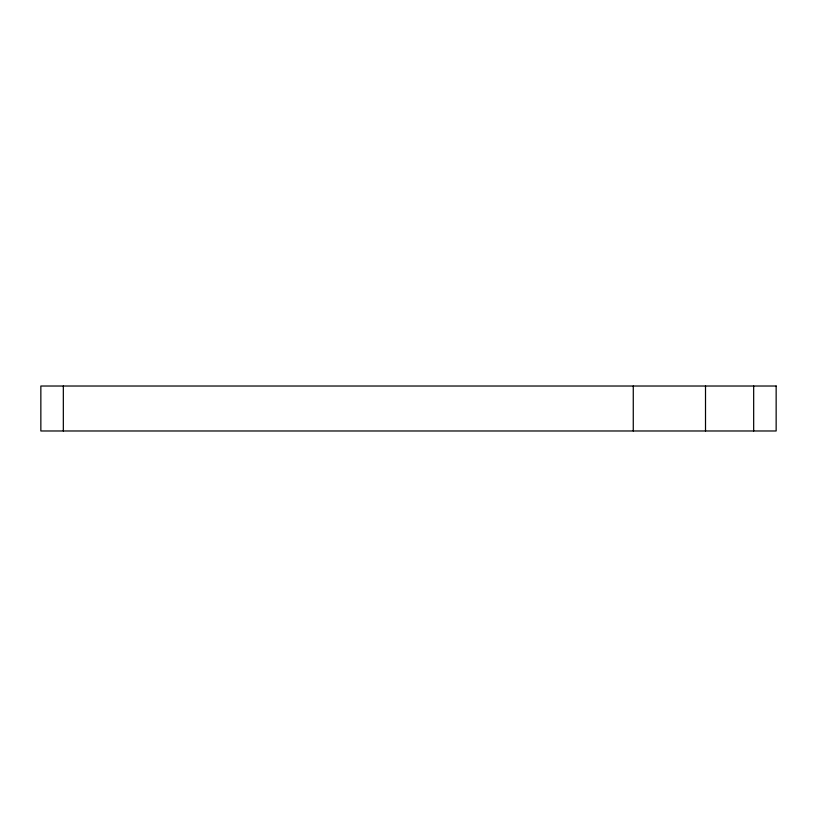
<?xml version="1.0" encoding="UTF-8"?>
<svg xmlns="http://www.w3.org/2000/svg" width="817" height="817" viewBox="0 0 817 817"><rect width="100%" height="100%" fill="white"/><g stroke="black" fill="none" stroke-linecap="round" stroke-linejoin="round"><path stroke-width="1.23" d="M753.672 386.022L753.672 430.978M705.51 386.022L705.51 430.978M633.267 386.022L633.267 430.978M63.328 386.022L63.328 430.978M776.15 386.022L40.85 386.022L40.85 430.978L776.15 430.978L776.15 386.022"/></g></svg>
